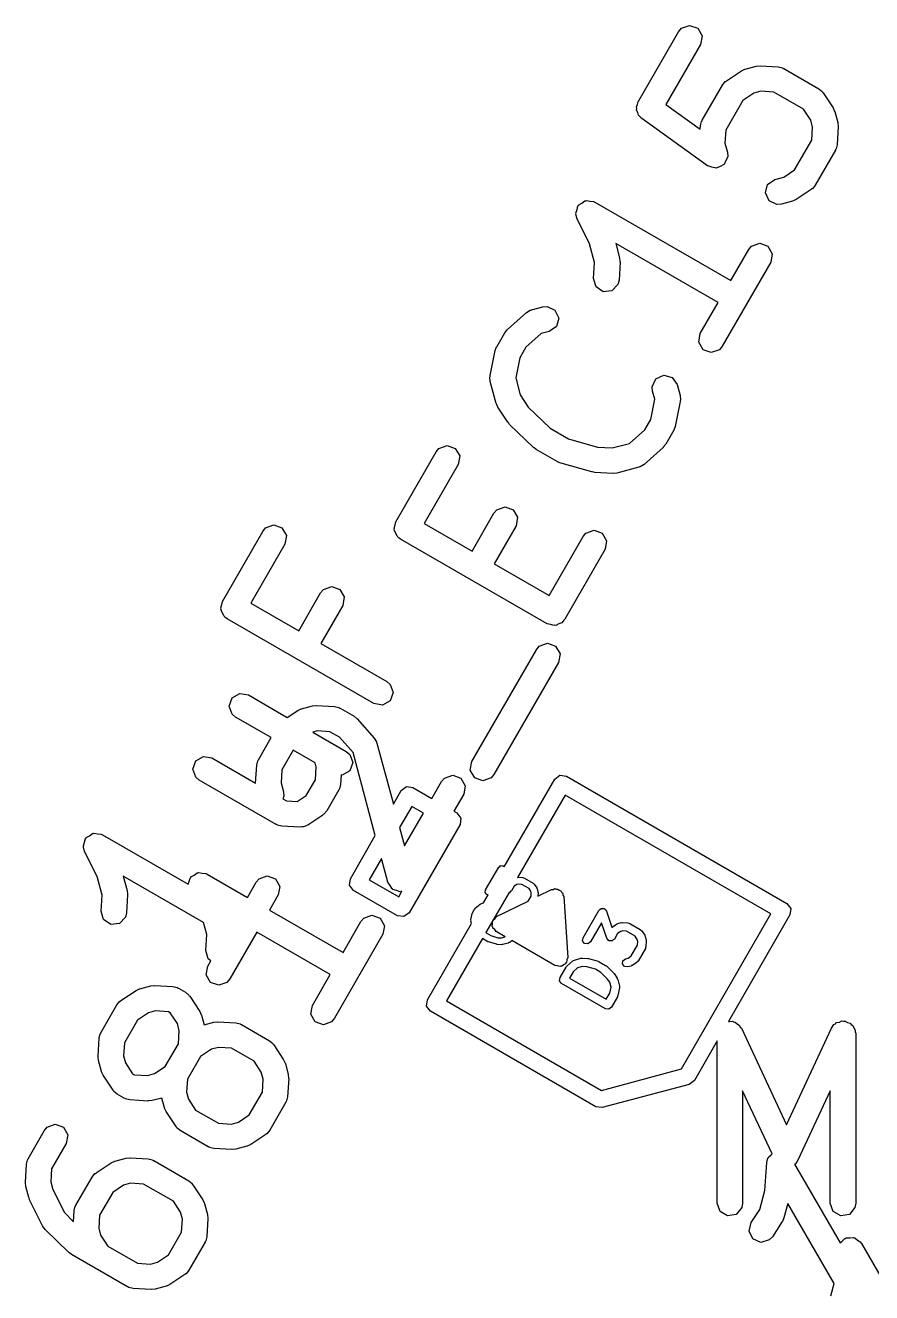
# Model space of a CAD drawing. Extents: x 2.56 to 3.74, y -2.92 to -1.81.
# Drawn here: x 3.1914 to 3.3878, y -2.1331 to -1.8392 of the extents above; entities that cross this region are included whole.
import ezdxf

# ---------------------------------------------------------------- set-up
doc = ezdxf.new("R2010")
doc.units = 0
doc.header["$MEASUREMENT"] = 0
doc.layers.add('BLACK', color=7, linetype='CONTINUOUS')

msp = doc.modelspace()

# ---------------------------------------------------------------- linework, layer by layer
at = {"layer": 'BLACK', "linetype": 'CONTINUOUS'}
for p, q in [((3.34298, -1.84065), (3.34364, -1.83986)), ((3.34364, -1.83986), (3.34554, -1.83917)), ((3.34554, -1.83917), (3.34743, -1.83986)), ((3.34743, -1.83986), (3.34844, -1.84161)), ((3.3336, -1.85688), (3.34298, -1.84065)), ((3.34844, -1.84161), (3.34809, -1.8436)), ((3.34809, -1.8436), (3.34005, -1.85752)), ((3.35845, -1.84933), (3.36101, -1.84864)), ((3.36101, -1.84864), (3.36189, -1.84857)), ((3.36189, -1.84857), (3.36195, -1.84855)), ((3.36195, -1.84855), (3.36613, -1.8488)), ((3.36613, -1.8488), (3.36713, -1.84904)), ((3.35409, -1.85203), (3.35758, -1.84972)), ((3.35758, -1.84972), (3.35839, -1.84937)), ((3.35839, -1.84937), (3.35845, -1.84933)), ((3.36713, -1.84904), (3.36726, -1.84916)), ((3.36726, -1.84916), (3.36743, -1.84919)), ((3.36743, -1.84919), (3.37555, -1.85388)), ((3.34847, -1.86113), (3.35315, -1.85302)), ((3.35315, -1.85302), (3.35381, -1.85223)), ((3.35381, -1.85223), (3.35398, -1.85217)), ((3.35398, -1.85217), (3.35409, -1.85203)), ((3.36207, -1.85447), (3.36044, -1.85491)), ((3.36508, -1.85465), (3.36207, -1.85447)), ((3.37199, -1.85864), (3.36508, -1.85465)), ((3.37555, -1.85388), (3.37634, -1.85454)), ((3.37634, -1.85454), (3.3764, -1.8547)), ((3.3764, -1.8547), (3.37654, -1.85481)), ((3.33322, -1.85806), (3.3335, -1.8575)), ((3.3335, -1.8575), (3.3336, -1.85688)), ((3.34005, -1.85752), (3.34803, -1.86325)), ((3.35792, -1.85657), (3.35393, -1.86348)), ((3.36044, -1.85491), (3.35792, -1.85657)), ((3.37654, -1.85481), (3.37885, -1.85831)), ((3.33333, -1.85846), (3.33322, -1.85806)), ((3.33325, -1.85887), (3.33333, -1.85846)), ((3.33357, -1.85941), (3.33325, -1.85887)), ((3.33372, -1.86002), (3.33357, -1.85941)), ((3.3342, -1.86051), (3.33372, -1.86002)), ((3.33426, -1.86062), (3.3342, -1.86051)), ((3.33433, -1.86064), (3.33426, -1.86062)), ((3.33444, -1.86076), (3.33433, -1.86064)), ((3.37366, -1.86116), (3.37199, -1.85864)), ((3.37885, -1.85831), (3.3792, -1.85912)), ((3.3792, -1.85912), (3.37924, -1.85917)), ((3.37924, -1.85917), (3.37992, -1.86173)), ((3.34974, -1.87175), (3.33444, -1.86076)), ((3.34803, -1.86325), (3.34808, -1.86243)), ((3.34808, -1.86243), (3.34832, -1.86144)), ((3.34832, -1.86144), (3.34844, -1.86131)), ((3.34844, -1.86131), (3.34847, -1.86113)), ((3.35393, -1.86348), (3.35375, -1.86649)), ((3.37409, -1.8628), (3.37366, -1.86116)), ((3.37391, -1.86581), (3.37409, -1.8628)), ((3.38002, -1.86267), (3.37977, -1.86686)), ((3.37992, -1.86173), (3.38, -1.86261)), ((3.38, -1.86261), (3.38002, -1.86267)), ((3.35375, -1.86649), (3.35431, -1.86859)), ((3.36992, -1.87272), (3.37391, -1.86581)), ((3.35431, -1.86859), (3.3544, -1.86961)), ((3.37938, -1.86815), (3.37469, -1.87627)), ((3.37941, -1.86798), (3.37938, -1.86815)), ((3.37953, -1.86785), (3.37941, -1.86798)), ((3.37977, -1.86686), (3.37953, -1.86785)), ((3.34976, -1.87176), (3.34974, -1.87175)), ((3.34977, -1.87177), (3.34976, -1.87176)), ((3.35073, -1.87203), (3.34977, -1.87177)), ((3.35168, -1.8723), (3.35073, -1.87203)), ((3.3517, -1.87229), (3.35168, -1.8723)), ((3.35172, -1.8723), (3.3517, -1.87229)), ((3.35262, -1.87188), (3.35172, -1.8723)), ((3.35352, -1.87147), (3.35262, -1.87188)), ((3.35353, -1.87145), (3.35352, -1.87147)), ((3.35355, -1.87144), (3.35353, -1.87145)), ((3.35397, -1.87055), (3.35355, -1.87144)), ((3.3544, -1.86965), (3.35397, -1.87055)), ((3.3544, -1.86961), (3.35439, -1.86963)), ((3.35439, -1.86963), (3.3544, -1.86965)), ((3.36365, -1.8761), (3.36531, -1.87494)), ((3.36531, -1.87494), (3.36741, -1.87438)), ((3.36741, -1.87438), (3.36992, -1.87272)), ((3.36313, -1.87805), (3.36365, -1.8761)), ((3.36398, -1.87988), (3.36313, -1.87805)), ((3.37376, -1.87726), (3.37026, -1.87957)), ((3.37386, -1.87712), (3.37376, -1.87726)), ((3.37403, -1.87706), (3.37386, -1.87712)), ((3.37469, -1.87627), (3.37403, -1.87706)), ((3.31944, -1.88191), (3.31964, -1.88107)), ((3.31964, -1.88107), (3.31978, -1.88097)), ((3.31978, -1.88097), (3.31984, -1.88081)), ((3.31984, -1.88081), (3.32058, -1.88039)), ((3.32058, -1.88039), (3.32127, -1.87988)), ((3.32127, -1.87988), (3.32144, -1.87989)), ((3.32144, -1.87989), (3.32159, -1.8798)), ((3.32159, -1.8798), (3.32243, -1.87995)), ((3.32243, -1.87995), (3.32329, -1.88001)), ((3.32329, -1.88001), (3.32341, -1.88013)), ((3.32341, -1.88013), (3.32358, -1.88016)), ((3.32358, -1.88016), (3.35512, -1.89836)), ((3.36582, -1.88073), (3.36398, -1.87988)), ((3.36684, -1.88064), (3.36582, -1.88073)), ((3.3694, -1.87996), (3.36684, -1.88064)), ((3.36945, -1.87992), (3.3694, -1.87996)), ((3.37026, -1.87957), (3.36945, -1.87992)), ((3.31915, -1.88271), (3.31944, -1.88191)), ((3.31921, -1.88287), (3.31915, -1.88271)), ((3.31917, -1.88304), (3.31921, -1.88287)), ((3.31945, -1.88402), (3.31917, -1.88304)), ((3.32232, -1.88982), (3.31945, -1.88402)), ((3.32349, -1.8942), (3.32232, -1.88982)), ((3.35216, -1.90348), (3.32842, -1.88977)), ((3.32842, -1.88977), (3.32932, -1.89313)), ((3.35992, -1.89039), (3.36182, -1.8897)), ((3.36182, -1.8897), (3.36372, -1.89039)), ((3.35512, -1.89836), (3.35926, -1.89118)), ((3.35926, -1.89118), (3.35992, -1.89039)), ((3.36372, -1.89039), (3.36473, -1.89214)), ((3.36473, -1.89214), (3.36438, -1.89413)), ((3.32327, -1.8979), (3.32349, -1.8942)), ((3.32942, -1.89407), (3.32917, -1.89826)), ((3.32932, -1.89313), (3.3294, -1.89401)), ((3.3294, -1.89401), (3.32942, -1.89407)), ((3.36438, -1.89413), (3.35313, -1.91362)), ((3.32385, -1.89984), (3.32327, -1.8979)), ((3.32917, -1.89826), (3.32893, -1.89925)), ((3.32553, -1.90095), (3.32385, -1.89984)), ((3.32754, -1.90072), (3.32553, -1.90095)), ((3.32893, -1.89925), (3.32754, -1.90072)), ((3.3089, -1.90515), (3.31146, -1.90447)), ((3.31146, -1.90447), (3.31248, -1.90438)), ((3.31248, -1.90438), (3.31431, -1.90523)), ((3.34801, -1.91066), (3.35216, -1.90348)), ((3.30327, -1.90973), (3.3077, -1.90579)), ((3.3077, -1.90579), (3.30858, -1.90526)), ((3.30858, -1.90526), (3.30875, -1.90525)), ((3.30875, -1.90525), (3.3089, -1.90515)), ((3.31431, -1.90523), (3.31517, -1.90706)), ((3.31517, -1.90706), (3.31464, -1.90901)), ((3.3008, -1.91371), (3.30267, -1.91046)), ((3.30267, -1.91046), (3.30324, -1.90978)), ((3.30324, -1.90978), (3.30327, -1.90973)), ((3.31299, -1.91017), (3.3111, -1.91068)), ((3.31464, -1.90901), (3.31299, -1.91017)), ((3.3111, -1.91068), (3.30755, -1.91383)), ((3.34766, -1.91265), (3.34801, -1.91066)), ((3.34867, -1.9144), (3.34766, -1.91265)), ((3.29927, -1.9204), (3.30046, -1.91459)), ((3.30046, -1.91459), (3.30078, -1.91377)), ((3.30078, -1.91377), (3.3008, -1.91371)), ((3.30615, -1.91625), (3.3052, -1.9209)), ((3.30755, -1.91383), (3.30615, -1.91625)), ((3.35057, -1.91509), (3.34867, -1.9144)), ((3.35247, -1.9144), (3.35057, -1.91509)), ((3.35313, -1.91362), (3.35247, -1.9144)), ((3.29922, -1.92074), (3.2993, -1.92058)), ((3.29931, -1.92176), (3.29922, -1.92074)), ((3.2993, -1.92058), (3.29927, -1.9204)), ((3.30068, -1.92688), (3.29931, -1.92176)), ((3.3052, -1.9209), (3.30627, -1.92489)), ((3.33688, -1.923), (3.33774, -1.92117)), ((3.33774, -1.92117), (3.33957, -1.92031)), ((3.33957, -1.92031), (3.34152, -1.92083)), ((3.34152, -1.92083), (3.34268, -1.92249)), ((3.30627, -1.92489), (3.30813, -1.92772)), ((3.33697, -1.92402), (3.33688, -1.923)), ((3.33748, -1.9259), (3.33697, -1.92402)), ((3.34268, -1.92249), (3.34336, -1.92505)), ((3.34336, -1.92505), (3.34345, -1.92607)), ((3.30072, -1.92693), (3.30068, -1.92688)), ((3.30107, -1.92774), (3.30072, -1.92693)), ((3.30338, -1.93124), (3.30107, -1.92774)), ((3.30813, -1.92772), (3.3132, -1.93261)), ((3.33653, -1.93056), (3.33748, -1.9259)), ((3.3434, -1.92641), (3.34222, -1.93221)), ((3.34345, -1.92607), (3.34338, -1.92623)), ((3.34338, -1.92623), (3.3434, -1.92641)), ((3.33513, -1.93298), (3.33653, -1.93056)), ((3.3035, -1.93132), (3.30338, -1.93124)), ((3.30379, -1.93174), (3.3035, -1.93132)), ((3.30935, -1.93711), (3.30379, -1.93174)), ((3.3132, -1.93261), (3.31744, -1.93506)), ((3.33158, -1.93613), (3.33513, -1.93298)), ((3.34188, -1.9331), (3.34001, -1.93635)), ((3.34189, -1.93304), (3.34188, -1.9331)), ((3.34222, -1.93221), (3.34189, -1.93304)), ((3.28739, -1.93728), (3.28929, -1.93659)), ((3.28929, -1.93659), (3.29119, -1.93728)), ((3.31744, -1.93506), (3.32421, -1.937)), ((3.32421, -1.937), (3.32759, -1.9372)), ((3.32759, -1.9372), (3.33158, -1.93613)), ((3.33941, -1.93708), (3.33497, -1.94101)), ((3.33944, -1.93702), (3.33941, -1.93708)), ((3.34001, -1.93635), (3.33944, -1.93702)), ((3.27736, -1.9543), (3.28674, -1.93806)), ((3.28674, -1.93806), (3.28739, -1.93728)), ((3.29119, -1.93728), (3.2922, -1.93903)), ((3.2922, -1.93903), (3.29185, -1.94101)), ((3.30948, -1.93716), (3.30935, -1.93711)), ((3.30993, -1.93754), (3.30948, -1.93716)), ((3.3148, -1.94036), (3.30993, -1.93754)), ((3.29185, -1.94101), (3.28395, -1.95469)), ((3.31493, -1.94038), (3.3148, -1.94036)), ((3.31546, -1.94064), (3.31493, -1.94038)), ((3.32289, -1.94276), (3.31546, -1.94064)), ((3.32303, -1.94275), (3.32289, -1.94276)), ((3.32353, -1.94287), (3.32303, -1.94275)), ((3.32771, -1.94312), (3.32353, -1.94287)), ((3.33378, -1.94165), (3.32866, -1.94303)), ((3.33392, -1.94155), (3.33378, -1.94165)), ((3.3341, -1.94155), (3.33392, -1.94155)), ((3.33497, -1.94101), (3.3341, -1.94155)), ((3.32778, -1.9431), (3.32771, -1.94312)), ((3.32866, -1.94303), (3.32778, -1.9431)), ((3.30016, -1.95231), (3.30082, -1.95152)), ((3.30082, -1.95152), (3.30272, -1.95083)), ((3.30272, -1.95083), (3.30461, -1.95152)), ((3.30461, -1.95152), (3.30562, -1.95327)), ((3.27723, -1.95505), (3.27736, -1.9543)), ((3.28395, -1.95469), (3.29507, -1.96111)), ((3.29507, -1.96111), (3.30016, -1.95231)), ((3.30562, -1.95327), (3.30527, -1.95526)), ((3.23715, -1.97277), (3.24652, -1.95654)), ((3.24652, -1.95654), (3.24718, -1.95575)), ((3.24718, -1.95575), (3.24908, -1.95506)), ((3.24908, -1.95506), (3.25097, -1.95575)), ((3.25097, -1.95575), (3.25198, -1.9575)), ((3.25198, -1.9575), (3.25163, -1.95949)), ((3.27697, -1.95577), (3.27723, -1.95505)), ((3.27706, -1.95602), (3.27697, -1.95577)), ((3.27701, -1.95629), (3.27706, -1.95602)), ((3.27739, -1.95695), (3.27701, -1.95629)), ((3.27766, -1.95767), (3.27739, -1.95695)), ((3.27795, -1.95792), (3.27766, -1.95767)), ((3.30527, -1.95526), (3.30019, -1.96407)), ((3.32083, -1.95775), (3.32149, -1.95696)), ((3.32149, -1.95696), (3.32339, -1.95627)), ((3.32339, -1.95627), (3.32529, -1.95696)), ((3.32529, -1.95696), (3.3263, -1.95871)), ((3.25163, -1.95949), (3.24374, -1.97317)), ((3.27802, -1.95804), (3.27795, -1.95792)), ((3.27814, -1.95808), (3.27802, -1.95804)), ((3.27844, -1.95833), (3.27814, -1.95808)), ((3.31254, -1.97802), (3.27844, -1.95833)), ((3.31293, -1.97143), (3.32083, -1.95775)), ((3.3263, -1.95871), (3.32595, -1.9607)), ((3.32595, -1.9607), (3.31657, -1.97694)), ((3.30019, -1.96407), (3.31293, -1.97143)), ((3.2606, -1.97), (3.2625, -1.96931)), ((3.2625, -1.96931), (3.2644, -1.97)), ((3.25486, -1.97959), (3.25994, -1.97078)), ((3.25994, -1.97078), (3.2606, -1.97)), ((3.2644, -1.97), (3.26541, -1.97175)), ((3.26541, -1.97175), (3.26506, -1.97373)), ((3.23675, -1.97425), (3.23701, -1.97353)), ((3.23684, -1.9745), (3.23675, -1.97425)), ((3.23679, -1.97476), (3.23684, -1.9745)), ((3.23718, -1.97543), (3.23679, -1.97476)), ((3.23701, -1.97353), (3.23715, -1.97277)), ((3.24374, -1.97317), (3.25486, -1.97959)), ((3.26506, -1.97373), (3.25997, -1.98254)), ((3.23744, -1.97615), (3.23718, -1.97543)), ((3.23774, -1.9764), (3.23744, -1.97615)), ((3.2378, -1.97651), (3.23774, -1.9764)), ((3.23793, -1.97656), (3.2378, -1.97651)), ((3.23823, -1.97681), (3.23793, -1.97656)), ((3.27232, -1.99649), (3.23823, -1.97681)), ((3.31329, -1.97815), (3.31254, -1.97802)), ((3.31401, -1.97841), (3.31329, -1.97815)), ((3.31519, -1.97798), (3.31453, -1.97837)), ((3.31591, -1.97772), (3.31519, -1.97798)), ((3.31616, -1.97742), (3.31591, -1.97772)), ((3.31628, -1.97736), (3.31616, -1.97742)), ((3.31632, -1.97723), (3.31628, -1.97736)), ((3.31657, -1.97694), (3.31632, -1.97723)), ((3.31426, -1.97832), (3.31401, -1.97841)), ((3.31453, -1.97837), (3.31426, -1.97832)), ((3.25997, -1.98254), (3.27527, -1.99138)), ((3.29502, -2.00995), (3.31002, -1.98398)), ((3.31002, -1.98398), (3.31068, -1.98319)), ((3.31068, -1.98319), (3.31257, -1.9825)), ((3.31257, -1.9825), (3.31447, -1.98319)), ((3.31447, -1.98319), (3.31548, -1.98494)), ((3.31513, -1.98693), (3.30013, -2.01291)), ((3.31548, -1.98494), (3.31513, -1.98693)), ((3.27527, -1.99138), (3.27606, -1.99204)), ((3.27606, -1.99204), (3.27675, -1.99393)), ((3.23874, -1.99705), (3.23943, -1.99515)), ((3.23943, -1.99515), (3.24118, -1.99414)), ((3.24118, -1.99414), (3.24317, -1.99449)), ((3.24317, -1.99449), (3.25218, -1.99969)), ((3.27606, -1.99583), (3.27431, -1.99684)), ((3.27675, -1.99393), (3.27606, -1.99583)), ((3.23943, -1.99894), (3.23874, -1.99705)), ((3.25218, -1.99969), (3.25461, -1.99808)), ((3.25461, -1.99808), (3.25542, -1.99773)), ((3.25542, -1.99773), (3.25547, -1.9977)), ((3.25547, -1.9977), (3.25803, -1.99701)), ((3.25803, -1.99701), (3.25891, -1.99693)), ((3.25891, -1.99693), (3.25897, -1.99691)), ((3.25897, -1.99691), (3.26316, -1.99717)), ((3.26316, -1.99717), (3.26415, -1.9974)), ((3.26415, -1.9974), (3.26428, -1.99753)), ((3.26428, -1.99753), (3.26445, -1.99756)), ((3.26445, -1.99756), (3.2677, -1.99943)), ((3.27431, -1.99684), (3.27232, -1.99649)), ((3.24022, -1.9996), (3.23943, -1.99894)), ((3.24846, -2.00436), (3.24022, -1.9996)), ((3.2677, -1.99943), (3.26838, -2)), ((3.26838, -2), (3.26843, -2.00003)), ((3.26843, -2.00003), (3.27237, -2.00447)), ((3.24549, -2.0095), (3.24846, -2.00436)), ((3.2591, -2.00284), (3.25809, -2.00311)), ((3.25809, -2.00311), (3.2659, -2.00761)), ((3.26211, -2.00302), (3.2591, -2.00284)), ((3.26433, -2.00431), (3.26211, -2.00302)), ((3.26749, -2.00786), (3.26433, -2.00431)), ((3.27237, -2.00447), (3.27291, -2.00534)), ((3.25357, -2.00731), (3.25095, -2.01185)), ((3.25864, -2.01024), (3.25357, -2.00731)), ((3.2659, -2.00761), (3.26669, -2.00827)), ((3.27291, -2.00534), (3.27291, -2.00552)), ((3.27291, -2.00552), (3.27301, -2.00566)), ((3.27301, -2.00566), (3.27681, -2.01984)), ((3.2303, -2.01166), (3.231, -2.00976)), ((3.231, -2.00976), (3.23274, -2.00875)), ((3.23274, -2.00875), (3.23473, -2.0091)), ((3.23473, -2.0091), (3.24485, -2.01494)), ((3.2451, -2.0108), (3.24534, -2.0098)), ((3.24534, -2.0098), (3.24546, -2.00967)), ((3.24546, -2.00967), (3.24549, -2.0095)), ((3.25889, -2.01116), (3.25864, -2.01024)), ((3.26669, -2.00827), (3.26738, -2.01017)), ((3.26738, -2.01017), (3.26669, -2.01207)), ((3.27263, -2.02707), (3.26749, -2.00786)), ((3.29467, -2.01194), (3.29502, -2.00995)), ((3.231, -2.01356), (3.2303, -2.01166)), ((3.24485, -2.01494), (3.2451, -2.0108)), ((3.25095, -2.01185), (3.25077, -2.01486)), ((3.25871, -2.01417), (3.25889, -2.01116)), ((3.26469, -2.01303), (3.26456, -2.01522)), ((3.26494, -2.01308), (3.26469, -2.01303)), ((3.26669, -2.01207), (3.26494, -2.01308)), ((3.28868, -2.01379), (3.29058, -2.0131)), ((3.29058, -2.0131), (3.29248, -2.01379)), ((3.29568, -2.01369), (3.29467, -2.01194)), ((3.30013, -2.01291), (3.29947, -2.01369)), ((3.31426, -2.01403), (3.31545, -2.01311)), ((3.31545, -2.01311), (3.31695, -2.01331)), ((3.31695, -2.01331), (3.36809, -2.04283)), ((3.23178, -2.01422), (3.231, -2.01356)), ((3.24964, -2.02453), (3.23178, -2.01422)), ((3.25077, -2.01486), (3.25133, -2.01696)), ((3.25659, -2.01783), (3.25871, -2.01417)), ((3.2642, -2.01634), (3.26417, -2.01652)), ((3.26432, -2.01622), (3.2642, -2.01634)), ((3.26456, -2.01522), (3.26432, -2.01622)), ((3.27865, -2.01665), (3.27984, -2.01573)), ((3.27984, -2.01573), (3.28134, -2.01593)), ((3.28134, -2.01593), (3.28134, -2.01593)), ((3.28134, -2.01593), (3.28576, -2.01849)), ((3.28576, -2.01849), (3.28802, -2.01457)), ((3.28802, -2.01457), (3.28868, -2.01379)), ((3.29248, -2.01379), (3.29349, -2.01554)), ((3.29349, -2.01554), (3.29314, -2.01753)), ((3.29758, -2.01438), (3.29568, -2.01369)), ((3.29947, -2.01369), (3.29758, -2.01438)), ((3.30252, -2.03435), (3.31426, -2.01403)), ((3.25142, -2.01798), (3.25115, -2.01858)), ((3.25115, -2.01858), (3.25199, -2.01906)), ((3.25133, -2.01696), (3.25142, -2.01798)), ((3.25199, -2.01906), (3.2545, -2.01922)), ((3.2545, -2.01922), (3.25659, -2.01783)), ((3.26417, -2.01652), (3.26136, -2.02139)), ((3.27681, -2.01984), (3.27865, -2.01665)), ((3.29314, -2.01753), (3.29088, -2.02144)), ((3.31668, -2.0177), (3.30565, -2.03682)), ((3.36442, -2.04526), (3.31668, -2.0177)), ((3.26053, -2.02223), (3.26043, -2.02238)), ((3.2607, -2.02217), (3.26053, -2.02223)), ((3.26136, -2.02139), (3.2607, -2.02217)), ((3.28107, -2.02032), (3.27825, -2.02521)), ((3.2794, -2.02951), (3.28379, -2.0219)), ((3.28379, -2.0219), (3.28107, -2.02032)), ((3.29088, -2.02144), (3.29157, -2.02184)), ((3.29157, -2.02184), (3.29157, -2.02184)), ((3.29157, -2.02184), (3.29248, -2.02303)), ((3.24981, -2.02456), (3.24964, -2.02453)), ((3.24994, -2.02468), (3.24981, -2.02456)), ((3.25094, -2.02492), (3.24994, -2.02468)), ((3.25512, -2.02517), (3.25094, -2.02492)), ((3.25555, -2.02504), (3.25512, -2.02517)), ((3.25599, -2.02509), (3.25555, -2.02504)), ((3.25693, -2.02469), (3.25599, -2.02509)), ((3.26043, -2.02238), (3.25693, -2.02469)), ((3.27825, -2.02521), (3.2794, -2.02951)), ((3.29229, -2.02452), (3.28048, -2.04498)), ((3.29248, -2.02303), (3.29229, -2.02452)), ((3.20517, -2.02865), (3.20537, -2.02781)), ((3.20537, -2.02781), (3.20551, -2.02771)), ((3.20551, -2.02771), (3.20557, -2.02755)), ((3.20557, -2.02755), (3.20631, -2.02713)), ((3.20631, -2.02713), (3.207, -2.02662)), ((3.207, -2.02662), (3.20717, -2.02663)), ((3.20717, -2.02663), (3.20732, -2.02654)), ((3.20732, -2.02654), (3.20816, -2.02669)), ((3.20816, -2.02669), (3.20902, -2.02675)), ((3.20902, -2.02675), (3.20914, -2.02686)), ((3.20914, -2.02686), (3.20931, -2.02689)), ((3.20931, -2.02689), (3.22923, -2.03839)), ((3.26684, -2.03711), (3.27263, -2.02707)), ((3.20488, -2.02945), (3.20517, -2.02865)), ((3.20494, -2.02961), (3.20488, -2.02945)), ((3.2049, -2.02978), (3.20494, -2.02961)), ((3.20518, -2.03076), (3.2049, -2.02978)), ((3.20805, -2.03656), (3.20518, -2.03076)), ((3.27407, -2.03245), (3.27123, -2.03737)), ((3.27554, -2.03792), (3.27407, -2.03245)), ((3.3015, -2.03426), (3.30171, -2.03407)), ((3.30171, -2.03407), (3.30174, -2.03408)), ((3.30174, -2.03408), (3.30176, -2.03406)), ((3.30176, -2.03406), (3.30203, -2.03409)), ((3.30203, -2.03409), (3.30231, -2.03411)), ((3.20922, -2.04093), (3.20805, -2.03656)), ((3.23275, -2.04725), (3.21415, -2.03651)), ((3.21415, -2.03651), (3.21505, -2.03987)), ((3.22945, -2.03777), (3.22966, -2.03694)), ((3.22966, -2.03694), (3.22979, -2.03684)), ((3.22979, -2.03684), (3.22985, -2.03668)), ((3.22985, -2.03668), (3.23059, -2.03625)), ((3.23059, -2.03625), (3.23128, -2.03574)), ((3.23128, -2.03574), (3.23145, -2.03575)), ((3.23145, -2.03575), (3.2316, -2.03567)), ((3.2316, -2.03567), (3.23244, -2.03582)), ((3.23244, -2.03582), (3.2333, -2.03587)), ((3.2333, -2.03587), (3.23342, -2.03599)), ((3.23342, -2.03599), (3.23359, -2.03602)), ((3.23359, -2.03602), (3.24296, -2.04143)), ((3.24565, -2.03713), (3.24755, -2.03644)), ((3.24755, -2.03644), (3.24945, -2.03713)), ((3.29823, -2.0397), (3.30128, -2.03443)), ((3.30128, -2.03443), (3.3015, -2.03426)), ((3.30231, -2.03411), (3.30233, -2.03413)), ((3.30233, -2.03413), (3.30236, -2.03414)), ((3.30236, -2.03414), (3.30252, -2.03435)), ((3.30565, -2.03682), (3.30571, -2.03682)), ((3.30571, -2.03682), (3.30583, -2.03678)), ((3.30583, -2.03678), (3.30688, -2.03685)), ((3.30688, -2.03685), (3.30704, -2.03693)), ((3.30704, -2.03693), (3.30723, -2.03695)), ((3.30723, -2.03695), (3.30926, -2.03812)), ((3.21505, -2.03987), (3.21513, -2.04075)), ((3.22923, -2.03839), (3.22945, -2.03777)), ((3.24296, -2.04143), (3.24499, -2.03792)), ((3.24499, -2.03792), (3.24565, -2.03713)), ((3.24945, -2.03713), (3.25046, -2.03888)), ((3.25046, -2.03888), (3.25011, -2.04087)), ((3.26664, -2.0386), (3.26684, -2.03711)), ((3.26756, -2.0398), (3.26664, -2.0386)), ((3.27779, -2.0457), (3.26756, -2.0398)), ((3.27123, -2.03737), (3.27805, -2.04131)), ((3.27605, -2.03865), (3.27554, -2.03792)), ((3.2765, -2.03942), (3.27605, -2.03865)), ((3.27662, -2.03946), (3.2765, -2.03942)), ((3.2767, -2.03957), (3.27662, -2.03946)), ((3.27756, -2.0398), (3.2767, -2.03957)), ((3.27839, -2.04011), (3.27756, -2.0398)), ((3.29815, -2.0403), (3.29823, -2.0397)), ((3.30425, -2.03993), (3.30403, -2.0401)), ((3.30486, -2.03887), (3.30425, -2.03993)), ((3.30547, -2.03847), (3.30486, -2.03887)), ((3.30587, -2.03836), (3.30547, -2.03847)), ((3.3066, -2.03841), (3.30587, -2.03836)), ((3.30831, -2.03939), (3.3066, -2.03841)), ((3.30871, -2.04), (3.30831, -2.03939)), ((3.30926, -2.03812), (3.30937, -2.03827)), ((3.30937, -2.03827), (3.30952, -2.03837)), ((3.30952, -2.03837), (3.3101, -2.03924)), ((3.3101, -2.03924), (3.31012, -2.03937)), ((3.31012, -2.03937), (3.3102, -2.03947)), ((3.3102, -2.03947), (3.31037, -2.04011)), ((3.31035, -2.04117), (3.31351, -2.03961)), ((3.31351, -2.03961), (3.3139, -2.03958)), ((3.3139, -2.03958), (3.31425, -2.03941)), ((3.31425, -2.03941), (3.31462, -2.03953)), ((3.31462, -2.03953), (3.31501, -2.03951)), ((3.31501, -2.03951), (3.31531, -2.03977)), ((3.31531, -2.03977), (3.31568, -2.03989)), ((3.31568, -2.03989), (3.31585, -2.04024)), ((3.209, -2.04464), (3.20922, -2.04093)), ((3.21515, -2.04081), (3.2149, -2.04499)), ((3.21513, -2.04075), (3.21515, -2.04081)), ((3.25011, -2.04087), (3.24808, -2.04439)), ((3.27805, -2.04131), (3.27879, -2.04003)), ((3.27852, -2.04006), (3.27839, -2.04011)), ((3.27865, -2.0401), (3.27852, -2.04006)), ((3.27879, -2.04003), (3.27865, -2.0401)), ((3.2971, -2.04293), (3.29724, -2.04282)), ((3.29724, -2.04282), (3.29771, -2.04269)), ((3.29771, -2.04269), (3.29879, -2.04081)), ((3.29852, -2.04078), (3.29815, -2.0403)), ((3.30365, -2.04028), (3.29827, -2.0496)), ((3.29879, -2.04081), (3.29852, -2.04078)), ((3.30078, -2.0459), (3.30811, -2.04228)), ((3.30377, -2.0403), (3.30365, -2.04028)), ((3.30379, -2.04028), (3.30377, -2.0403)), ((3.30382, -2.04028), (3.30379, -2.04028)), ((3.30403, -2.0401), (3.30382, -2.04028)), ((3.30811, -2.04228), (3.30877, -2.04113)), ((3.30882, -2.0404), (3.30871, -2.04)), ((3.30877, -2.04113), (3.30882, -2.0404)), ((3.31037, -2.04011), (3.31035, -2.04024)), ((3.31035, -2.04024), (3.3104, -2.04037)), ((3.3104, -2.04037), (3.31035, -2.04117)), ((3.31585, -2.04024), (3.31615, -2.0405)), ((3.31615, -2.0405), (3.31617, -2.04089)), ((3.31617, -2.04089), (3.31635, -2.04125)), ((3.31635, -2.04125), (3.31726, -2.05541)), ((3.36809, -2.04283), (3.36901, -2.04403)), ((3.20958, -2.04658), (3.209, -2.04464)), ((3.2149, -2.04499), (3.21466, -2.04599)), ((3.24808, -2.04439), (3.26513, -2.05423)), ((3.26993, -2.04626), (3.27183, -2.04557)), ((3.27183, -2.04557), (3.27373, -2.04626)), ((3.27928, -2.0459), (3.27779, -2.0457)), ((3.28048, -2.04498), (3.27928, -2.0459)), ((3.2948, -2.04667), (3.2951, -2.04521)), ((3.2951, -2.04521), (3.29517, -2.04511)), ((3.29517, -2.04511), (3.29519, -2.04498)), ((3.29519, -2.04498), (3.29566, -2.04417)), ((3.29566, -2.04417), (3.29576, -2.04409)), ((3.29576, -2.04409), (3.29582, -2.04397)), ((3.29582, -2.04397), (3.29692, -2.04299)), ((3.29692, -2.04299), (3.2971, -2.04293)), ((3.32083, -2.05078), (3.32448, -2.04444)), ((3.32448, -2.04444), (3.32476, -2.04423)), ((3.32476, -2.04423), (3.32502, -2.044)), ((3.32502, -2.044), (3.32505, -2.04401)), ((3.32505, -2.04401), (3.32508, -2.04399)), ((3.32508, -2.04399), (3.32542, -2.04403)), ((3.32542, -2.04403), (3.32577, -2.04405)), ((3.32577, -2.04405), (3.32579, -2.04408)), ((3.32579, -2.04408), (3.32583, -2.04408)), ((3.32583, -2.04408), (3.32604, -2.04436)), ((3.32604, -2.04436), (3.32627, -2.04462)), ((3.32627, -2.04462), (3.32754, -2.04835)), ((3.34366, -2.0812), (3.36442, -2.04526)), ((3.36881, -2.04552), (3.35456, -2.07021)), ((3.36901, -2.04403), (3.36881, -2.04552)), ((3.21126, -2.04769), (3.20958, -2.04658)), ((3.21327, -2.04746), (3.21126, -2.04769)), ((3.21466, -2.04599), (3.21327, -2.04746)), ((3.2335, -2.05006), (3.23275, -2.04725)), ((3.26513, -2.05423), (3.26927, -2.04704)), ((3.26927, -2.04704), (3.26993, -2.04626)), ((3.27373, -2.04626), (3.27474, -2.04801)), ((3.27474, -2.04801), (3.27439, -2.05)), ((3.28473, -2.06517), (3.29494, -2.04749)), ((3.29483, -2.04685), (3.2948, -2.04667)), ((3.29481, -2.04703), (3.29483, -2.04685)), ((3.29494, -2.04749), (3.29481, -2.04703)), ((3.29976, -2.04817), (3.29983, -2.04761)), ((3.29988, -2.04833), (3.29976, -2.04817)), ((3.29979, -2.04703), (3.29993, -2.04688)), ((3.29983, -2.04761), (3.29979, -2.04703)), ((3.29989, -2.04854), (3.29988, -2.04833)), ((3.30032, -2.04891), (3.29989, -2.04854)), ((3.29993, -2.04688), (3.29995, -2.04668)), ((3.29995, -2.04668), (3.30041, -2.04633)), ((3.30041, -2.04633), (3.30078, -2.0459)), ((3.3251, -2.04731), (3.32253, -2.05176)), ((3.32633, -2.05091), (3.3251, -2.04731)), ((3.32754, -2.04835), (3.32756, -2.04831)), ((3.32756, -2.04831), (3.32861, -2.04762)), ((3.32861, -2.04762), (3.32877, -2.04759)), ((3.32877, -2.04759), (3.3289, -2.04749)), ((3.3289, -2.04749), (3.32967, -2.04728)), ((3.32967, -2.04728), (3.32983, -2.04731)), ((3.32983, -2.04731), (3.32998, -2.04725)), ((3.32998, -2.04725), (3.33124, -2.04733)), ((3.33124, -2.04733), (3.33144, -2.04743)), ((3.33144, -2.04743), (3.33167, -2.04746)), ((3.33167, -2.04746), (3.33411, -2.04886)), ((3.23328, -2.05377), (3.2335, -2.05006)), ((3.24513, -2.0495), (3.23886, -2.06035)), ((3.26217, -2.05934), (3.24513, -2.0495)), ((3.27439, -2.05), (3.26314, -2.06948)), ((3.29747, -2.05098), (3.28913, -2.06543)), ((3.29749, -2.051), (3.29747, -2.05098)), ((3.29871, -2.05171), (3.29749, -2.051)), ((3.29827, -2.0496), (3.29836, -2.04969)), ((3.29836, -2.04969), (3.29941, -2.0503)), ((3.2988, -2.05172), (3.29871, -2.05171)), ((3.29888, -2.05178), (3.2988, -2.05172)), ((3.29941, -2.0503), (3.30109, -2.05078)), ((3.30067, -2.04937), (3.30032, -2.04891)), ((3.30279, -2.05059), (3.30067, -2.04937)), ((3.30109, -2.05078), (3.30192, -2.05083)), ((3.30192, -2.05083), (3.30279, -2.05059)), ((3.30428, -2.05145), (3.30381, -2.05187)), ((3.31431, -2.05724), (3.30428, -2.05145)), ((3.32073, -2.05152), (3.32083, -2.05078)), ((3.32119, -2.05212), (3.32073, -2.05152)), ((3.32656, -2.05117), (3.32633, -2.05091)), ((3.32677, -2.05145), (3.32656, -2.05117)), ((3.3268, -2.05145), (3.32677, -2.05145)), ((3.32683, -2.05148), (3.3268, -2.05145)), ((3.32717, -2.0515), (3.32683, -2.05148)), ((3.32752, -2.05155), (3.32717, -2.0515)), ((3.32754, -2.05152), (3.32752, -2.05155)), ((3.32758, -2.05153), (3.32754, -2.05152)), ((3.32784, -2.0513), (3.32758, -2.05153)), ((3.32811, -2.05109), (3.32784, -2.0513)), ((3.32884, -2.04983), (3.32811, -2.05109)), ((3.32956, -2.04935), (3.32884, -2.04983)), ((3.33002, -2.04923), (3.32956, -2.04935)), ((3.33089, -2.04928), (3.33002, -2.04923)), ((3.33292, -2.05045), (3.33089, -2.04928)), ((3.3334, -2.05118), (3.33292, -2.05045)), ((3.33352, -2.05164), (3.3334, -2.05118)), ((3.33347, -2.0525), (3.33352, -2.05164)), ((3.33411, -2.04886), (3.33425, -2.04905)), ((3.33425, -2.04905), (3.33444, -2.04917)), ((3.33444, -2.04917), (3.33513, -2.05022)), ((3.33513, -2.05022), (3.33516, -2.05038)), ((3.33516, -2.05038), (3.33526, -2.05051)), ((3.33526, -2.05051), (3.33546, -2.05128)), ((3.3355, -2.05159), (3.33542, -2.05285)), ((3.33546, -2.05128), (3.33544, -2.05144)), ((3.33544, -2.05144), (3.3355, -2.05159)), ((3.23386, -2.0557), (3.23328, -2.05377)), ((3.30074, -2.05231), (3.29888, -2.05178)), ((3.30083, -2.0523), (3.30074, -2.05231)), ((3.30091, -2.05234), (3.30083, -2.0523)), ((3.30196, -2.05241), (3.30091, -2.05234)), ((3.30208, -2.05236), (3.30196, -2.05241)), ((3.30221, -2.05238), (3.30208, -2.05236)), ((3.30349, -2.05204), (3.30221, -2.05238)), ((3.30363, -2.05193), (3.30349, -2.05204)), ((3.30381, -2.05187), (3.30363, -2.05193)), ((3.32193, -2.05222), (3.32119, -2.05212)), ((3.32253, -2.05176), (3.32193, -2.05222)), ((3.33201, -2.05502), (3.33347, -2.0525)), ((3.33529, -2.05328), (3.3336, -2.0562)), ((3.33532, -2.05305), (3.33529, -2.05328)), ((3.33542, -2.05285), (3.33532, -2.05305)), ((3.23339, -2.05939), (3.23375, -2.0574)), ((3.23375, -2.0574), (3.23449, -2.05612)), ((3.23449, -2.05612), (3.23386, -2.0557)), ((3.31488, -2.05732), (3.31431, -2.05724)), ((3.31542, -2.0575), (3.31488, -2.05732)), ((3.3156, -2.05741), (3.31542, -2.0575)), ((3.31548, -2.06003), (3.31689, -2.0576)), ((3.3158, -2.05744), (3.3156, -2.05741)), ((3.31626, -2.05709), (3.3158, -2.05744)), ((3.31677, -2.05684), (3.31626, -2.05709)), ((3.31684, -2.05665), (3.31677, -2.05684)), ((3.317, -2.05652), (3.31684, -2.05665)), ((3.31689, -2.0576), (3.31702, -2.0575)), ((3.31707, -2.05595), (3.317, -2.05652)), ((3.31702, -2.0575), (3.31709, -2.05735)), ((3.31726, -2.05541), (3.31707, -2.05595)), ((3.31709, -2.05735), (3.31842, -2.05617)), ((3.31842, -2.05617), (3.31864, -2.0561)), ((3.31864, -2.0561), (3.31882, -2.05596)), ((3.31882, -2.05596), (3.32035, -2.05554)), ((3.32071, -2.05749), (3.31955, -2.0578)), ((3.32035, -2.05554), (3.32051, -2.05557)), ((3.32051, -2.05557), (3.32067, -2.05551)), ((3.32067, -2.05551), (3.32192, -2.05559)), ((3.3217, -2.05755), (3.32071, -2.05749)), ((3.32371, -2.05812), (3.3217, -2.05755)), ((3.32192, -2.05559), (3.32202, -2.05564)), ((3.32202, -2.05564), (3.32213, -2.05562)), ((3.32213, -2.05562), (3.32436, -2.05626)), ((3.32436, -2.05626), (3.32446, -2.05634)), ((3.32446, -2.05634), (3.32459, -2.05636)), ((3.32459, -2.05636), (3.32605, -2.0572)), ((3.32605, -2.0572), (3.32612, -2.0573)), ((3.32612, -2.0573), (3.32624, -2.05734)), ((3.32624, -2.05734), (3.32791, -2.05896)), ((3.32998, -2.05687), (3.33008, -2.05612)), ((3.33044, -2.05746), (3.32998, -2.05687)), ((3.33008, -2.05612), (3.33068, -2.05566)), ((3.33119, -2.05756), (3.33044, -2.05746)), ((3.33068, -2.05566), (3.33129, -2.0555)), ((3.33196, -2.05736), (3.33119, -2.05756)), ((3.33129, -2.0555), (3.33201, -2.05502)), ((3.33208, -2.05726), (3.33196, -2.05736)), ((3.33224, -2.05723), (3.33208, -2.05726)), ((3.33329, -2.05653), (3.33224, -2.05723)), ((3.33342, -2.05634), (3.33329, -2.05653)), ((3.3336, -2.0562), (3.33342, -2.05634)), ((3.2344, -2.06114), (3.23339, -2.05939)), ((3.23886, -2.06035), (3.2382, -2.06114)), ((3.25803, -2.06653), (3.26217, -2.05934)), ((3.31538, -2.06078), (3.31548, -2.06003)), ((3.31548, -2.06003), (3.31548, -2.06003)), ((3.31851, -2.05872), (3.31768, -2.06016)), ((3.31768, -2.06016), (3.3262, -2.06508)), ((3.31955, -2.0578), (3.31851, -2.05872)), ((3.32496, -2.05884), (3.32371, -2.05812)), ((3.32646, -2.0603), (3.32496, -2.05884)), ((3.32701, -2.06112), (3.32646, -2.0603)), ((3.32791, -2.05896), (3.32795, -2.05906)), ((3.32795, -2.05906), (3.32804, -2.05912)), ((3.32804, -2.05912), (3.32874, -2.06017)), ((3.32874, -2.06017), (3.32877, -2.06033)), ((3.32877, -2.06033), (3.32887, -2.06046)), ((3.32887, -2.06046), (3.32928, -2.062)), ((3.21361, -2.06534), (3.21711, -2.06303)), ((3.21711, -2.06303), (3.21792, -2.06268)), ((3.21792, -2.06268), (3.21797, -2.06264)), ((3.21797, -2.06264), (3.22053, -2.06195)), ((3.22053, -2.06195), (3.22141, -2.06188)), ((3.22141, -2.06188), (3.22148, -2.06186)), ((3.22148, -2.06186), (3.22566, -2.06211)), ((3.22566, -2.06211), (3.22666, -2.06235)), ((3.22666, -2.06235), (3.22679, -2.06247)), ((3.22679, -2.06247), (3.22696, -2.0625)), ((3.22696, -2.0625), (3.22858, -2.06344)), ((3.22858, -2.06344), (3.22937, -2.0641)), ((3.2363, -2.06183), (3.2344, -2.06114)), ((3.2382, -2.06114), (3.2363, -2.06183)), ((3.31584, -2.06138), (3.31538, -2.06078)), ((3.32607, -2.06728), (3.31584, -2.06138)), ((3.32732, -2.06228), (3.32701, -2.06112)), ((3.32704, -2.06364), (3.32732, -2.06228)), ((3.32929, -2.06245), (3.32893, -2.06419)), ((3.32928, -2.062), (3.32925, -2.06222)), ((3.32925, -2.06222), (3.32929, -2.06245)), ((3.20893, -2.07282), (3.21268, -2.06633)), ((3.21268, -2.06633), (3.21334, -2.06554)), ((3.21334, -2.06554), (3.21351, -2.06548)), ((3.21351, -2.06548), (3.21361, -2.06534)), ((3.22937, -2.0641), (3.22943, -2.06426)), ((3.22943, -2.06426), (3.22957, -2.06437)), ((3.22957, -2.06437), (3.23188, -2.06787)), ((3.28453, -2.06666), (3.28473, -2.06517)), ((3.28913, -2.06543), (3.32507, -2.08619)), ((3.3262, -2.06508), (3.32704, -2.06364)), ((3.32882, -2.06448), (3.32742, -2.06692)), ((3.32884, -2.06432), (3.32882, -2.06448)), ((3.32893, -2.06419), (3.32884, -2.06432)), ((3.21996, -2.06822), (3.21745, -2.06988)), ((3.2216, -2.06778), (3.21996, -2.06822)), ((3.22461, -2.06796), (3.2216, -2.06778)), ((3.22503, -2.0682), (3.22461, -2.06796)), ((3.22669, -2.07072), (3.22503, -2.0682)), ((3.23188, -2.06787), (3.23223, -2.06868)), ((3.23223, -2.06868), (3.23227, -2.06873)), ((3.23227, -2.06873), (3.23288, -2.071)), ((3.25768, -2.06852), (3.25803, -2.06653)), ((3.25869, -2.07027), (3.25768, -2.06852)), ((3.28545, -2.06786), (3.28453, -2.06666)), ((3.32381, -2.09), (3.28545, -2.06786)), ((3.32682, -2.06738), (3.32607, -2.06728)), ((3.32607, -2.06728), (3.32607, -2.06728)), ((3.32742, -2.06692), (3.32682, -2.06738)), ((3.21745, -2.06988), (3.2144, -2.07517)), ((3.22713, -2.07236), (3.22669, -2.07072)), ((3.23288, -2.071), (3.23515, -2.07039)), ((3.23515, -2.07039), (3.23603, -2.07031)), ((3.23603, -2.07031), (3.23609, -2.0703)), ((3.23609, -2.0703), (3.24027, -2.07055)), ((3.24027, -2.07055), (3.24127, -2.07078)), ((3.24127, -2.07078), (3.2414, -2.07091)), ((3.2414, -2.07091), (3.24157, -2.07094)), ((3.24157, -2.07094), (3.24807, -2.07469)), ((3.26058, -2.07096), (3.25869, -2.07027)), ((3.26248, -2.07027), (3.26058, -2.07096)), ((3.26314, -2.06948), (3.26248, -2.07027)), ((3.35456, -2.07021), (3.35477, -2.07023)), ((3.35477, -2.07023), (3.35541, -2.07012)), ((3.35541, -2.07012), (3.35575, -2.07031)), ((3.35575, -2.07031), (3.35614, -2.07035)), ((3.35614, -2.07035), (3.3566, -2.0708)), ((3.3566, -2.0708), (3.35716, -2.07113)), ((3.35716, -2.07113), (3.35729, -2.0715)), ((3.35729, -2.0715), (3.35757, -2.07178)), ((3.35757, -2.07178), (3.36802, -2.09416)), ((3.36802, -2.09416), (3.37846, -2.07178)), ((3.37846, -2.07178), (3.37905, -2.07094)), ((3.37905, -2.07094), (3.37941, -2.07077)), ((3.37941, -2.07077), (3.37966, -2.07047)), ((3.37966, -2.07047), (3.3803, -2.07036)), ((3.3803, -2.07036), (3.38088, -2.07008)), ((3.38088, -2.07008), (3.38126, -2.07018)), ((3.38126, -2.07018), (3.38165, -2.07012)), ((3.38165, -2.07012), (3.38221, -2.07044)), ((3.38221, -2.07044), (3.38283, -2.07061)), ((3.38283, -2.07061), (3.38306, -2.07093)), ((3.38306, -2.07093), (3.3834, -2.07113)), ((3.3834, -2.07113), (3.38362, -2.07173)), ((3.38362, -2.07173), (3.38399, -2.07226)), ((3.38399, -2.07226), (3.38396, -2.07265)), ((3.20829, -2.0783), (3.20854, -2.07412)), ((3.20854, -2.07412), (3.20878, -2.07312)), ((3.20878, -2.07312), (3.2089, -2.07299)), ((3.2089, -2.07299), (3.20893, -2.07282)), ((3.2144, -2.07517), (3.21421, -2.07818)), ((3.22695, -2.07537), (3.22713, -2.07236)), ((3.24807, -2.07469), (3.24885, -2.07535)), ((3.35194, -2.07474), (3.34667, -2.08388)), ((3.35194, -2.11239), (3.35194, -2.07474)), ((3.38396, -2.07265), (3.38409, -2.07302)), ((3.38409, -2.07302), (3.38409, -2.11239)), ((3.21421, -2.07818), (3.21465, -2.07982)), ((3.22389, -2.08065), (3.22695, -2.07537)), ((3.23458, -2.07666), (3.23206, -2.07832)), ((3.23621, -2.07622), (3.23458, -2.07666)), ((3.23922, -2.0764), (3.23621, -2.07622)), ((3.24451, -2.07945), (3.23922, -2.0764)), ((3.24885, -2.07535), (3.24891, -2.07551)), ((3.24891, -2.07551), (3.24905, -2.07562)), ((3.24905, -2.07562), (3.25136, -2.07911)), ((3.20831, -2.07837), (3.20829, -2.0783)), ((3.20839, -2.07925), (3.20831, -2.07837)), ((3.20907, -2.08181), (3.20839, -2.07925)), ((3.21465, -2.07982), (3.21631, -2.08233)), ((3.22138, -2.08231), (3.22389, -2.08065)), ((3.23206, -2.07832), (3.22901, -2.08361)), ((3.24617, -2.08197), (3.24451, -2.07945)), ((3.25136, -2.07911), (3.25171, -2.07992)), ((3.25171, -2.07992), (3.25175, -2.07998)), ((3.25175, -2.07998), (3.25244, -2.08254)), ((3.20911, -2.08186), (3.20907, -2.08181)), ((3.20946, -2.08267), (3.20911, -2.08186)), ((3.21177, -2.08617), (3.20946, -2.08267)), ((3.21631, -2.08233), (3.21673, -2.08257)), ((3.21673, -2.08257), (3.21974, -2.08275)), ((3.21974, -2.08275), (3.22138, -2.08231)), ((3.22901, -2.08361), (3.22883, -2.08662)), ((3.24661, -2.0836), (3.24617, -2.08197)), ((3.24643, -2.08661), (3.24661, -2.0836)), ((3.25253, -2.08348), (3.25228, -2.08766)), ((3.25244, -2.08254), (3.25251, -2.08342)), ((3.25251, -2.08342), (3.25253, -2.08348)), ((3.32507, -2.08619), (3.34366, -2.0812)), ((3.34667, -2.08388), (3.34547, -2.0848)), ((3.21191, -2.08627), (3.21177, -2.08617)), ((3.21197, -2.08644), (3.21191, -2.08627)), ((3.21276, -2.0871), (3.21197, -2.08644)), ((3.22883, -2.08662), (3.22927, -2.08825)), ((3.24338, -2.0919), (3.24643, -2.08661)), ((3.34547, -2.0848), (3.3253, -2.0902)), ((3.34547, -2.0848), (3.34547, -2.0848)), ((3.34547, -2.0848), (3.34547, -2.0848)), ((3.36467, -2.10095), (3.35785, -2.08633)), ((3.35785, -2.08633), (3.35785, -2.11239)), ((3.37819, -2.08633), (3.37069, -2.10239)), ((3.37819, -2.11239), (3.37819, -2.08633)), ((3.21438, -2.08804), (3.21276, -2.0871)), ((3.21456, -2.08807), (3.21438, -2.08804)), ((3.21468, -2.08819), (3.21456, -2.08807)), ((3.21568, -2.08843), (3.21468, -2.08819)), ((3.21987, -2.08868), (3.21568, -2.08843)), ((3.21993, -2.08866), (3.21987, -2.08868)), ((3.22081, -2.08858), (3.21993, -2.08866)), ((3.22308, -2.08797), (3.22081, -2.08858)), ((3.22368, -2.09024), (3.22308, -2.08797)), ((3.22927, -2.08825), (3.23093, -2.09077)), ((3.25189, -2.08896), (3.24814, -2.09546)), ((3.25192, -2.08879), (3.25189, -2.08896)), ((3.25204, -2.08866), (3.25192, -2.08879)), ((3.25228, -2.08766), (3.25204, -2.08866)), ((3.22372, -2.0903), (3.22368, -2.09024)), ((3.22407, -2.09111), (3.22372, -2.0903)), ((3.22638, -2.0946), (3.22407, -2.09111)), ((3.23093, -2.09077), (3.23621, -2.09382)), ((3.24086, -2.09356), (3.24338, -2.0919)), ((3.3253, -2.0902), (3.32381, -2.09)), ((3.19206, -2.10204), (3.19581, -2.09555)), ((3.19581, -2.09555), (3.19647, -2.09476)), ((3.19647, -2.09476), (3.19837, -2.09407)), ((3.19837, -2.09407), (3.20026, -2.09476)), ((3.20026, -2.09476), (3.20127, -2.09651)), ((3.22652, -2.09471), (3.22638, -2.0946)), ((3.22658, -2.09487), (3.22652, -2.09471)), ((3.22737, -2.09553), (3.22658, -2.09487)), ((3.23386, -2.09928), (3.22737, -2.09553)), ((3.23621, -2.09382), (3.23922, -2.094)), ((3.23922, -2.094), (3.24086, -2.09356)), ((3.24814, -2.09546), (3.24748, -2.09624)), ((3.20092, -2.0985), (3.19752, -2.10439)), ((3.20127, -2.09651), (3.20092, -2.0985)), ((3.24371, -2.09876), (3.2429, -2.09911)), ((3.24721, -2.09645), (3.24371, -2.09876)), ((3.24732, -2.0963), (3.24721, -2.09645)), ((3.24748, -2.09624), (3.24732, -2.0963)), ((3.23404, -2.09931), (3.23386, -2.09928)), ((3.23417, -2.09944), (3.23404, -2.09931)), ((3.23516, -2.09967), (3.23417, -2.09944)), ((3.23935, -2.09993), (3.23516, -2.09967)), ((3.23941, -2.09991), (3.23935, -2.09993)), ((3.24029, -2.09983), (3.23941, -2.09991)), ((3.24285, -2.09914), (3.24029, -2.09983)), ((3.2429, -2.09911), (3.24285, -2.09914)), ((3.36382, -2.10184), (3.36385, -2.10167)), ((3.36385, -2.10167), (3.36451, -2.10112)), ((3.36451, -2.10112), (3.36467, -2.10095)), ((3.19142, -2.10753), (3.19167, -2.10334)), ((3.19167, -2.10334), (3.19191, -2.10235)), ((3.19191, -2.10235), (3.19203, -2.10222)), ((3.19203, -2.10222), (3.19206, -2.10204)), ((3.19752, -2.10439), (3.19734, -2.1074)), ((3.20785, -2.10531), (3.21135, -2.103)), ((3.21135, -2.103), (3.21216, -2.10265)), ((3.21216, -2.10265), (3.21221, -2.10261)), ((3.21221, -2.10261), (3.21478, -2.10193)), ((3.21478, -2.10193), (3.21565, -2.10185)), ((3.21565, -2.10185), (3.21572, -2.10183)), ((3.21572, -2.10183), (3.2199, -2.10208)), ((3.2199, -2.10208), (3.2209, -2.10232)), ((3.2209, -2.10232), (3.22103, -2.10244)), ((3.22103, -2.10244), (3.2212, -2.10247)), ((3.2212, -2.10247), (3.22932, -2.10716)), ((3.36304, -2.10941), (3.36346, -2.10295)), ((3.36346, -2.10295), (3.3637, -2.10196)), ((3.3637, -2.10196), (3.36382, -2.10184)), ((3.3701, -2.10323), (3.36992, -2.10332)), ((3.36992, -2.10332), (3.38046, -2.12159)), ((3.37033, -2.10291), (3.3701, -2.10323)), ((3.37044, -2.10284), (3.37033, -2.10291)), ((3.37047, -2.10271), (3.37044, -2.10284)), ((3.37069, -2.10239), (3.37047, -2.10271)), ((3.19144, -2.10759), (3.19142, -2.10753)), ((3.19734, -2.1074), (3.19783, -2.10922)), ((3.20317, -2.11279), (3.20692, -2.1063)), ((3.20692, -2.1063), (3.20758, -2.10551)), ((3.20758, -2.10551), (3.20775, -2.10545)), ((3.20775, -2.10545), (3.20785, -2.10531)), ((3.22932, -2.10716), (3.2301, -2.10782)), ((3.19151, -2.10847), (3.19144, -2.10759)), ((3.1922, -2.11103), (3.19151, -2.10847)), ((3.19783, -2.10922), (3.20047, -2.11456)), ((3.21169, -2.10985), (3.20864, -2.11514)), ((3.21421, -2.10819), (3.21169, -2.10985)), ((3.21584, -2.10775), (3.21421, -2.10819)), ((3.21885, -2.10793), (3.21584, -2.10775)), ((3.22576, -2.11192), (3.21885, -2.10793)), ((3.2301, -2.10782), (3.23016, -2.10798)), ((3.23016, -2.10798), (3.23031, -2.10809)), ((3.23031, -2.10809), (3.23262, -2.11159)), ((3.36187, -2.11379), (3.36304, -2.10941)), ((3.19228, -2.11114), (3.1922, -2.11103)), ((3.1924, -2.11158), (3.19228, -2.11114)), ((3.1954, -2.11763), (3.1924, -2.11158)), ((3.20278, -2.11409), (3.20302, -2.11309)), ((3.20302, -2.11309), (3.20314, -2.11296)), ((3.20314, -2.11296), (3.20317, -2.11279)), ((3.22742, -2.11444), (3.22576, -2.11192)), ((3.23262, -2.11159), (3.23297, -2.1124)), ((3.23297, -2.1124), (3.233, -2.11245)), ((3.233, -2.11245), (3.23369, -2.11501)), ((3.35263, -2.11429), (3.35194, -2.11239)), ((3.35767, -2.1134), (3.35637, -2.11495)), ((3.35785, -2.11239), (3.35767, -2.1134)), ((3.36835, -2.11242), (3.36745, -2.11578)), ((3.37909, -2.13102), (3.36835, -2.11242)), ((3.37888, -2.11429), (3.37819, -2.11239)), ((3.38391, -2.1134), (3.38262, -2.11495)), ((3.38409, -2.11239), (3.38391, -2.1134)), ((3.20047, -2.11456), (3.20263, -2.11665)), ((3.20263, -2.11665), (3.20278, -2.11409)), ((3.20864, -2.11514), (3.20846, -2.11815)), ((3.22786, -2.11608), (3.22742, -2.11444)), ((3.22768, -2.11909), (3.22786, -2.11608)), ((3.23379, -2.11595), (3.23353, -2.12014)), ((3.23369, -2.11501), (3.23377, -2.11589)), ((3.23377, -2.11589), (3.23379, -2.11595)), ((3.35438, -2.1153), (3.35263, -2.11429)), ((3.35637, -2.11495), (3.35438, -2.1153)), ((3.35983, -2.11688), (3.36187, -2.11379)), ((3.36745, -2.11578), (3.36708, -2.11658)), ((3.38063, -2.1153), (3.37888, -2.11429)), ((3.38262, -2.11495), (3.38063, -2.1153)), ((3.19541, -2.11765), (3.1954, -2.11763)), ((3.196, -2.11845), (3.19541, -2.11765)), ((3.20155, -2.12382), (3.196, -2.11845)), ((3.20846, -2.11815), (3.20889, -2.11979)), ((3.22463, -2.12437), (3.22768, -2.11909)), ((3.35936, -2.11885), (3.35983, -2.11688)), ((3.36026, -2.12065), (3.35936, -2.11885)), ((3.36706, -2.11664), (3.36475, -2.12014)), ((3.36708, -2.11658), (3.36706, -2.11664)), ((3.20889, -2.11979), (3.21056, -2.1223)), ((3.23314, -2.12144), (3.22939, -2.12793)), ((3.23317, -2.12126), (3.23314, -2.12144)), ((3.2333, -2.12113), (3.23317, -2.12126)), ((3.23353, -2.12014), (3.2333, -2.12113)), ((3.36211, -2.12146), (3.36026, -2.12065)), ((3.36405, -2.12088), (3.36211, -2.12146)), ((3.36475, -2.12014), (3.36405, -2.12088)), ((3.38046, -2.12159), (3.38097, -2.12116)), ((3.38097, -2.12116), (3.38156, -2.12054)), ((3.38156, -2.12054), (3.38173, -2.12052)), ((3.38173, -2.12052), (3.38186, -2.12041)), ((3.38186, -2.12041), (3.38272, -2.12041)), ((3.38272, -2.12041), (3.38357, -2.12032)), ((3.38357, -2.12032), (3.38371, -2.12041)), ((3.38371, -2.12041), (3.38388, -2.12041)), ((3.38388, -2.12041), (3.38454, -2.12096)), ((3.38454, -2.12096), (3.38525, -2.12144)), ((3.38525, -2.12144), (3.3853, -2.1216)), ((3.3853, -2.1216), (3.38543, -2.12171)), ((3.38543, -2.12171), (3.39084, -2.13109)), ((3.20168, -2.12388), (3.20155, -2.12382)), ((3.20213, -2.12426), (3.20168, -2.12388)), ((3.21512, -2.13176), (3.20213, -2.12426)), ((3.21056, -2.1223), (3.21747, -2.12629)), ((3.22211, -2.12604), (3.22463, -2.12437)), ((3.21747, -2.12629), (3.22048, -2.12647)), ((3.22048, -2.12647), (3.22211, -2.12604)), ((3.22939, -2.12793), (3.22874, -2.12872)), ((3.22846, -2.12892), (3.22497, -2.13123)), ((3.22857, -2.12878), (3.22846, -2.12892)), ((3.22874, -2.12872), (3.22857, -2.12878)), ((3.37834, -2.13383), (3.37909, -2.13102)), ((3.21529, -2.13179), (3.21512, -2.13176)), ((3.21542, -2.13191), (3.21529, -2.13179)), ((3.21642, -2.13215), (3.21542, -2.13191)), ((3.2206, -2.1324), (3.21642, -2.13215)), ((3.22066, -2.13238), (3.2206, -2.1324)), ((3.22154, -2.1323), (3.22066, -2.13238)), ((3.2241, -2.13162), (3.22154, -2.1323)), ((3.22416, -2.13158), (3.2241, -2.13162)), ((3.22497, -2.13123), (3.22416, -2.13158))]:
    msp.add_line(p, q, dxfattribs=at)

doc.saveas('drawing.dxf')
